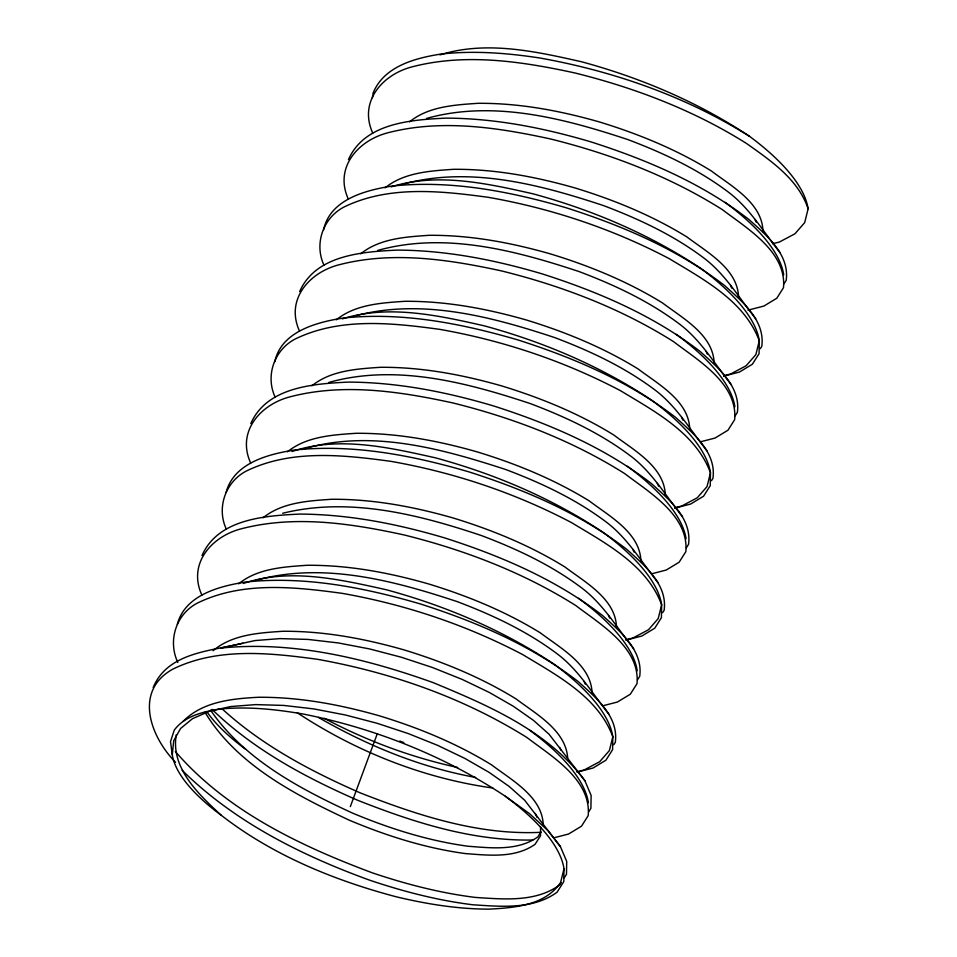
<?xml version="1.0" encoding="UTF-8"?>
<svg xmlns="http://www.w3.org/2000/svg" width="957" height="957" viewBox="0 0 957 957"><rect width="100%" height="100%" fill="white"/><g stroke="black" fill="none" stroke-linecap="round" stroke-linejoin="round"><path stroke-width="1.44" d="M540.585 826.896L540.514 835.832L535.059 844.313C514.902 858.513 488.572 855.307 465.377 853.584C425.363 848.153 386.628 835.868 349.484 820.281C295.27 794.848 236.965 765.062 204.942 712.223M543.253 825.52C542.822 797.014 511.756 780.194 491.707 764.966C456.86 743.469 418.759 727.834 379.666 715.908C340.237 704.627 299.493 696.983 258.354 697.27C232.084 698.658 202.764 701.529 183.242 721.207M567.68 758.028C565.886 730.323 536.004 713.982 516.122 698.969C481.275 677.472 443.163 661.837 404.081 649.911C364.641 638.63 323.909 630.986 282.758 631.273C258.904 632.9 232.108 634.467 213.124 650.712M592.072 693.526C591.653 665.019 560.587 648.2 540.526 632.984C505.691 611.475 467.578 595.84 428.497 583.914C389.056 572.633 348.324 564.989 307.173 565.276C283.739 566.879 257.589 568.386 238.628 583.818M616.487 627.529C616.057 599.022 585.002 582.215 564.941 566.987C530.106 545.478 491.994 529.843 452.912 517.916C413.472 506.636 372.728 498.992 331.589 499.279C308.154 500.882 282.004 502.401 263.031 517.821M640.903 561.532C640.472 533.025 609.406 516.218 589.356 500.99C554.51 479.493 516.409 463.846 477.316 451.931C437.887 440.639 397.143 433.007 356.004 433.294C332.569 434.897 306.419 436.404 287.447 451.836M665.318 495.547C664.888 467.028 633.821 450.221 613.772 434.992C578.925 413.496 540.813 397.861 501.731 385.934C462.291 374.654 421.558 367.01 380.408 367.297C356.973 368.9 330.823 370.407 311.862 385.838M689.722 429.549C689.303 401.031 658.237 384.224 638.175 368.995C603.341 347.499 565.228 331.864 526.147 319.937C486.706 308.656 445.962 301.012 404.823 301.299C381.388 302.902 355.238 304.41 336.278 319.841M714.137 363.552C713.707 335.046 682.652 318.226 662.591 302.998C627.744 281.502 589.644 265.867 550.562 253.94C511.122 242.659 470.377 235.015 429.238 235.302C405.804 236.905 379.654 238.413 360.681 253.844M738.553 297.555C738.122 269.049 707.056 252.229 687.006 237.013C652.16 215.504 614.059 199.869 574.966 187.943C535.525 176.662 494.793 169.018 453.654 169.305C430.207 170.908 404.069 172.416 385.097 187.847M762.968 231.558C762.538 203.051 731.471 186.232 711.422 171.016C676.575 149.507 638.463 133.872 599.381 121.946C559.941 110.665 519.208 103.021 478.057 103.308C454.623 104.911 428.473 106.418 409.512 121.85M563.996 868.765L560.563 882.557C545.047 905.561 514.459 907.726 489.218 909.15C457.709 909.102 426.511 904.054 395.935 896.721C333.586 880.165 272.41 855.044 221.175 815.22A188.553 67.875 20.3 0 1 172.284 754.786L170.502 741.603L174.282 730.083C184.641 716.135 202.262 712.008 218.483 709.233C246.918 706.182 275.484 709.257 303.536 714.089C375.144 728.48 444.371 755.874 505.332 796.248A226.271 81.453 20.3 0 1 563.996 868.765L563.769 881.648L557.082 892.187C532.977 909.844 501.037 906.554 472.925 904.784C437.792 900.465 403.447 891.541 369.94 880.284C301.563 855.462 234.441 821.943 182.225 770.349M175.538 762.322C150.357 736.639 133.418 690.978 172.786 669.158C217.634 647.159 269.73 652.818 317.568 659.313C391.293 672.508 463.403 697.725 527.032 737.584C551.615 756.365 591.462 779.716 588.184 815.651L581.497 826.19L568.566 834.026L554.139 837.746M201.855 595.039C187.428 563.613 211.736 536.171 241.726 528.683C295.091 514.914 351.028 523.407 403.974 534.915C464.289 549.88 523.156 572.334 575.863 605.59C600.446 624.371 640.281 647.722 637.015 683.657L630.316 694.208L617.397 702.043L602.958 705.752M250.686 463.044C236.259 431.619 260.555 404.177 290.557 396.688C343.91 382.92 399.847 391.413 452.793 402.921C513.119 417.886 571.987 440.352 624.682 473.595C649.265 492.388 689.112 515.739 685.834 551.663L679.147 562.214L666.216 570.049L651.789 573.769M299.505 331.062C285.078 299.625 309.386 272.183 339.376 264.694C392.729 250.925 448.677 259.419 501.624 270.939C561.938 285.904 620.806 308.357 673.513 341.613C698.096 360.394 737.931 383.745 734.653 419.68L727.966 430.219L715.046 438.055L700.608 441.775M348.336 199.068C333.909 167.642 358.205 140.201 388.207 132.7C441.56 118.931 497.496 127.425 550.442 138.944C610.769 153.91 669.637 176.363 722.332 209.619C746.915 228.4 786.762 251.751 783.484 287.686L776.797 298.237L763.865 306.073L747.991 310.152M177.32 624.311C184.976 595.11 219.105 586.222 245.375 582.047C304.446 575.803 363.732 587.395 420.255 603.915C476.239 621.823 531.326 645.389 578.124 681.516C595.445 697.234 618.868 716.183 615.315 742.321L613.82 744.666M226.151 492.317C233.795 463.116 267.936 454.228 294.206 450.065C353.277 443.809 412.551 455.412 469.086 471.921C525.058 489.828 580.145 513.395 626.955 549.521C644.276 565.24 667.687 584.189 664.134 610.327L662.651 612.671M274.838 361.71C281.095 331.553 316.588 322.234 343.025 318.071C402.096 311.815 461.382 323.418 517.904 339.926C573.889 357.834 628.976 381.412 675.774 417.527C693.095 433.246 716.518 452.194 712.965 478.333L711.47 480.677M323.669 229.716C329.914 199.558 365.407 190.24 391.856 186.077C450.926 179.832 510.201 191.424 566.735 207.944C622.708 225.852 677.795 249.418 724.605 285.545C741.926 301.264 765.337 320.212 761.784 346.35L760.301 348.695M372.488 97.722L372.752 94.97M172.284 754.786L173.719 740.694L180.526 728.54L192.548 718.647L209.427 711.266L230.661 706.553L255.639 704.603L283.619 705.417L313.764 708.91L345.19 714.939L376.962 723.241L408.125 733.517L437.756 745.407L464.982 758.482L488.991 772.299L509.076 786.379L524.651 800.231L560.443 846.658L566.711 861.432L566.484 874.315L564.259 877.82M176.279 734.773C170.406 768.16 198.996 794.621 221.175 815.22M372.752 133.071C358.325 101.645 382.621 74.203 412.611 66.715C465.975 52.946 521.912 61.439 574.858 72.947C635.185 87.912 694.04 110.366 746.747 143.622C770.947 160.848 798.305 179.27 808.115 208.805L804.681 222.61L794.956 233.783L779.393 242.037L772.466 243.76M350.334 806.595L377.285 733.72M372.883 93.583C383.494 66.464 414.656 58.21 440.675 54.094C473.799 50.398 507.162 52.994 539.999 58.03C613.712 71.213 685.822 96.43 749.463 136.289A226.271 81.453 20.3 0 1 808.115 208.805M348.468 159.58C364.605 122.867 411.259 119.792 446.106 118.118C495.367 118.333 544.055 127.975 591.139 141.947C647.123 159.855 702.211 183.421 749.008 219.548C766.33 235.266 789.752 254.215 786.199 280.353L783.962 283.87M299.649 291.574C315.774 254.849 362.44 251.787 397.275 250.1C446.548 250.315 495.224 259.957 542.32 273.929C598.304 291.837 653.38 315.415 700.189 351.53C717.511 367.249 740.921 386.209 737.369 412.347L735.143 415.864M250.818 423.568C266.955 386.843 313.609 383.781 348.456 382.094C397.717 382.31 446.405 391.951 493.489 405.924C549.474 423.831 604.561 447.398 651.358 483.524C668.68 499.243 692.102 518.192 688.55 544.33L686.313 547.847M201.999 555.55C218.124 518.838 264.79 515.763 299.625 514.088C348.898 514.304 397.574 523.946 444.67 537.918C500.655 555.826 555.73 579.392 602.539 615.518C619.861 631.237 643.271 650.186 639.719 676.324L637.494 679.841M153.168 687.545C167.738 652.184 210.947 651.155 242.887 643.236M588.663 811.835L590.9 808.318L591.127 795.434L584.859 780.661L549.067 734.246L533.492 720.382L513.407 706.302L489.398 692.497L462.171 679.41L432.54 667.531L401.366 657.244L369.605 648.942L338.18 642.925L308.022 639.42L280.054 638.606L255.076 640.556L222.909 647.578M561.28 882.51L559.797 884.854C535.693 902.511 503.753 899.221 475.641 897.451C440.495 893.132 406.163 884.208 372.644 872.951C300.307 845.94 226.713 810.974 175.382 751.544M540.896 832.135L537.774 836.98C517.605 851.18 491.288 847.974 468.093 846.251C428.078 840.82 389.343 828.535 352.188 812.948C299.314 788.508 244.119 759.344 210.504 710.07M439.933 54.896C486.12 40.326 535.812 51.403 581.76 61.822C641.011 77.912 698.275 102.184 749.463 136.289M391.102 186.89C437.301 172.32 486.981 183.397 532.941 193.804C592.18 209.906 649.456 234.178 700.632 268.283A226.271 81.453 20.3 0 1 759.296 340.8L759.068 353.683L752.381 364.222L739.45 372.058L723.588 376.149M342.283 318.884C388.47 304.314 438.162 315.379 484.11 325.799C543.361 341.9 600.625 366.16 651.813 400.265A226.271 81.453 20.3 0 1 710.465 472.782L710.25 485.666L703.562 496.216L690.631 504.052L674.757 508.143M292.1 451.513C338.455 435.746 388.961 447.457 435.291 457.793C494.53 473.894 551.806 498.154 602.982 532.259A226.271 81.453 20.3 0 1 661.646 604.776L661.419 617.66L654.732 628.211L641.8 636.046L625.938 640.125M243.281 583.495C289.636 567.74 340.13 579.44 386.461 589.787C445.711 605.877 502.975 630.149 554.163 664.254A226.271 81.453 20.3 0 1 612.827 736.77L612.6 749.654L605.913 760.205L592.981 768.04L577.107 772.12M426.535 118.441C493.202 99.684 563.948 118.405 627.828 139.566C663.452 153 698.311 169.365 728.791 192.429C750.061 208.65 763.614 232.144 780.146 252.696M402.131 184.438C468.786 165.681 539.533 184.402 603.424 205.564C639.037 218.997 673.895 235.362 704.376 258.414C725.645 274.647 739.199 298.129 755.743 318.693M377.716 250.435C444.383 231.678 515.117 250.399 579.009 271.549C614.621 284.983 649.492 301.359 679.96 324.411C701.242 340.644 714.783 364.127 731.327 384.69M353.3 316.432C419.967 297.675 490.702 316.396 554.593 337.546C590.206 350.98 625.077 367.356 655.557 390.408C676.826 406.641 690.38 430.124 706.912 450.687M328.885 382.429C395.552 363.672 466.298 382.393 530.178 403.543C565.802 416.977 600.661 433.342 631.142 456.405C652.411 472.626 665.964 496.121 682.508 516.672M301.886 449.551C368.923 428.569 441.153 448.426 505.775 469.54C541.387 482.974 576.246 499.339 606.726 522.402C627.995 538.624 641.549 562.118 658.093 582.669M255.651 580.409C322.318 561.651 393.052 580.373 456.944 601.534C492.568 614.968 527.427 631.333 557.907 654.385C579.176 670.618 592.73 694.112 609.262 714.664M723.636 375.754L730.574 374.031L746.137 365.765L755.863 354.604L759.296 340.8C744.474 300.941 703.61 279.468 669.242 258.665C612.683 228.89 551.388 208.399 488.453 197.345C440.615 190.85 388.518 185.191 343.683 207.19C323.035 218.148 314.052 243.796 323.921 265.065M674.817 507.748L681.743 506.026L697.306 497.76L707.032 486.587L710.465 472.782C695.655 432.935 654.791 411.462 620.423 390.659C563.852 360.885 502.569 340.393 439.634 329.34C391.796 322.844 339.699 317.186 294.852 339.185C274.204 350.142 265.233 375.778 275.102 397.059M625.986 639.731L632.924 638.008L648.487 629.754L658.213 618.581L661.646 604.776C646.824 564.929 605.96 543.444 571.592 522.654C515.033 492.867 453.738 472.375 390.803 461.334C342.965 454.826 290.868 449.168 246.033 471.179C225.385 482.125 216.402 507.772 226.271 529.042M577.167 771.725L584.093 770.002L599.656 761.736L609.382 750.575L612.827 736.77C598.005 696.911 557.141 675.439 522.773 654.636C466.203 624.861 404.919 604.369 341.984 593.316C294.146 586.82 242.049 581.162 197.202 603.173C175.897 614.382 167.595 640.843 177.823 662.459M282.662 513.275C348.946 496.803 418.197 514.328 481.359 535.537C516.971 548.971 551.842 565.336 582.323 588.399C603.592 604.621 617.133 628.115 633.678 648.667M541.231 832.291C478.847 835.497 417.826 815.424 360.43 792.958C311.001 771.342 262.29 745.635 222.263 708.981M532.87 840.007C472.375 841.263 413.412 822.29 357.715 800.291C305.163 777.359 253.461 749.582 212.011 709.34M220.971 648.045C293.225 640.831 365.478 658.368 433.102 682.604C488.513 705.572 548.11 731.004 584.859 780.661M492.747 787.802L489.793 787.587C421.164 777.479 355.167 750.91 297.328 712.821M475.689 777.431C420.195 767.358 367.249 745.563 318.514 717.451M457.673 767.49C411.223 757.37 366.184 740.598 324.22 718.288M399.763 741.029L403.842 742.584M505.332 796.248L529.305 813.498L547.847 830.497L560.443 846.658M754.965 219.44L756.15 222.108M730.55 285.437L731.746 288.105M706.146 351.434L707.331 354.102M681.731 417.419L682.915 420.087M657.315 483.417L658.5 486.084M632.9 549.414L634.096 552.081M608.496 615.411L609.681 618.078M584.081 681.408L585.265 684.076M559.666 747.405L560.85 750.073M535.25 813.39L537.033 817.398M529.747 730.251A226.271 81.453 20.3 0 1 588.411 802.767M245.578 749.223A188.553 67.875 20.3 0 1 206.856 711.757M725.047 202.286A226.271 81.453 20.3 0 1 783.711 274.803M578.566 598.257A226.271 81.453 20.3 0 1 637.23 670.773M676.216 334.28A226.271 81.453 20.3 0 1 734.88 406.797M627.397 466.262A226.271 81.453 20.3 0 1 686.061 538.779"/></g></svg>
